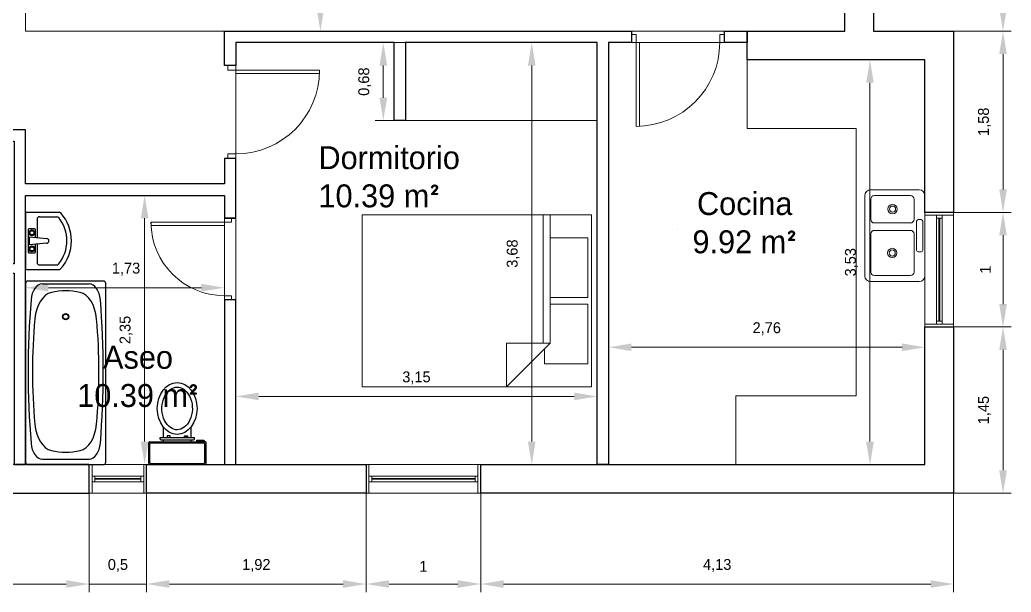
# Model space of a CAD drawing. Header units: millimetres. Extents: x 184.7 to 199.6, y 175 to 184.9.
# Drawn here: x 190.08 to 198.73, y 174.99 to 179.99 of the extents above; entities that cross this region are included whole.
import ezdxf

# ---------------------------------------------------------------- set-up
doc = ezdxf.new("R2010")
doc.units = ezdxf.units.MM
for name, color, linetype, lineweight in [('cocina', 11, 'Continuous', 20), ('cotas', 1, 'Continuous', 5), ('ladrilloVisto', 18, 'Continuous', 30), ('Muebles', 6, 'Continuous', 20), ('polilinea', 102, 'Continuous', 5), ('Puertas', 30, 'Continuous', 20), ('Ventanas', 3, 'Continuous', 5)]:
    doc.layers.add(name, color=color, linetype=linetype, lineweight=lineweight)
doc.layers.add('sanitarios', color=140, linetype='Continuous')
doc.layers.add('tabiqueInterior', color=18, linetype='Continuous')
doc.dimstyles.new('ISO-25', dxfattribs={"dimtxt": 0.095, "dimasz": 0.2, "dimexe": 0.071, "dimexo": 0, "dimgap": 0.1065, "dimtad": 1, "dimtoh": 1, "dimtxsty": 'Standard', "dimcen": 1, "dimclrd": 1, "dimclre": 1, "dimclrt": 256, "dimadec": 0, "dimazin": 0, "dimtfac": 1, "dimtmove": 0, "dimatfit": 3, "dimldrblk": 'OBLIQUE', "dimfxl": 1, "dimlwd": 5, "dimlwe": 0, "dimarcsym": 0})

# ---------------------------------------------------------------- blocks, each defined once
blk = doc.blocks.new('ventana 1.00')
for p, q in [((0, -0.075), (0, 0.175)), ((0, 0.175), (1, 0.175)), ((0.025, 0.175), (0.0251, -0.075)), ((0.9749, 0.175), (0.975, -0.075)), ((1, -0.075), (1, 0.175)), ((0.05, 0.075), (0.025, 0.075)), ((0.0251, 0.025), (0.025, 0.075)), ((0.0251, 0.025), (0.05, 0.025)), ((0.95, 0.075), (0.05, 0.075)), ((0.05, 0.025), (0.05, 0.075)), ((0.95, 0.0532), (0.05, 0.0532)), ((0.95, 0.0468), (0.05, 0.0468)), ((0.95, 0.025), (0.05, 0.025)), ((0.95, 0.075), (0.95, 0.025)), ((0.975, 0.075), (0.95, 0.075)), ((0.95, 0.025), (0.975, 0.025)), ((1, -0.075), (0, -0.075))]:
    blk.add_line(p, q)
blk = doc.blocks.new('SERVICIO1')
at = {"layer": 'sanitarios'}
for p, q in [((-0.2132, 0.2299), (-0.202, 0.23)), ((-0.213, 0.1699), (-0.2132, 0.2299)), ((-0.202, 0.23), (-0.2018, 0.1699)), ((-0.1992, -0.2406), (-0.2008, 0.2394)), ((-0.0108, 0.25), (-0.1908, 0.2494)), ((-0.1893, -0.2306), (-0.1907, 0.2294)), ((-0.0208, 0.2399), (-0.1808, 0.2394)), ((-0.0093, -0.23), (-0.0107, 0.23)), ((0.0008, -0.24), (-0.0008, 0.24)), ((-0.2372, 0.1193), (-0.328, 0.1188)), ((-0.2502, 0.0871), (-0.238, 0.0872)), ((-0.2501, 0.0627), (-0.2502, 0.0871)), ((-0.238, 0.0872), (-0.238, 0.0628)), ((-0.2229, 0.1493), (-0.2373, 0.1493)), ((-0.2363, -0.1507), (-0.2373, 0.1493)), ((-0.2129, 0.1393), (-0.2229, 0.1493)), ((-0.2018, 0.1699), (-0.213, 0.1699)), ((-0.2129, 0.1393), (-0.212, -0.1407)), ((-0.2004, 0.1194), (-0.2128, 0.1194)), ((-0.238, 0.0628), (-0.2501, 0.0627)), ((-0.2497, -0.0643), (-0.2497, -0.0887)), ((-0.2375, -0.0643), (-0.2497, -0.0643)), ((-0.2375, -0.0887), (-0.2375, -0.0643)), ((-0.2364, -0.1207), (-0.3246, -0.1212)), ((-0.2497, -0.0887), (-0.2375, -0.0887)), ((-0.222, -0.1507), (-0.2363, -0.1507)), ((-0.222, -0.1507), (-0.212, -0.1407)), ((-0.1996, -0.1206), (-0.2121, -0.1206)), ((-0.0092, -0.25), (-0.1892, -0.2506)), ((-0.0192, -0.2401), (-0.1792, -0.2406))]:
    blk.add_line(p, q, dxfattribs=at)
for centre, start, end in [((-0.1908, 0.2394), 90.18427, 180.18427), ((-0.1807, 0.2294), 90.18427, 180.18427), ((-0.0207, 0.2299), 0.18427, 90.18427), ((-0.0108, 0.24), 0.18427, 90.18427), ((-0.1892, -0.2406), 180.18427, 270.18427), ((-0.1793, -0.2306), 180.18427, 270.18427), ((-0.0193, -0.2301), 270.18427, 0.18427), ((-0.0092, -0.24), 270.18427, 0.18427)]:
    blk.add_arc(centre, 0.01, start, end, dxfattribs=at)
blk.add_ellipse((-0.4893, -0.0025), major_axis=(-0.2259, 0), ratio=0.766867, dxfattribs=at)
blk.add_open_spline([(-0.6752, -0.0025), (-0.6752, -0.0433), (-0.646, -0.0873), (-0.5382, -0.1392), (-0.463, -0.1426), (-0.347, -0.0997), (-0.3102, -0.0568), (-0.2983, 0.0247), (-0.3204, 0.069), (-0.4184, 0.1288), (-0.4924, 0.1388), (-0.6151, 0.1058), (-0.6593, 0.065), (-0.6739, 0.0155), (-0.6752, 0.0064), (-0.6752, -0.0025)], degree=3, knots=[0, 0, 0, 0, 1.010051, 1.010051, 2.020101, 2.020101, 3.030152, 3.030152, 4.040202, 4.040202, 5.050253, 5.050253, 6.060304, 6.060304, 6.283185, 6.283185, 6.283185, 6.283185], dxfattribs=at)
blk = doc.blocks.new('lavamanos')
at = {"layer": 'sanitarios'}
for p, q in [((-0.0097, 0.25), (-0.291, 0.2503)), ((-0.119, 0.2101), (-0.2726, 0.2103)), ((-0.1, 0.0284), (-0.0998, 0.1901)), ((-0.0003, -0.24), (0.0003, 0.24)), ((-0.1002, -0.1899), (-0.1, -0.028)), ((-0.0103, -0.25), (-0.2916, -0.2497)), ((-0.1202, -0.2099), (-0.2731, -0.2097))]:
    blk.add_line(p, q, dxfattribs=at)
blk.add_lwpolyline([(-0.0878, -0.0292), (-0.0878, -0.0963, 0.414214), (-0.0781, -0.106), (-0.0322, -0.106, 0.414214), (-0.0225, -0.0963), (-0.0225, 0.0963, 0.414214), (-0.0322, 0.106), (-0.0781, 0.106, 0.414214), (-0.0878, 0.0963), (-0.0878, 0.0295)], format="xyb", dxfattribs=at)
blk.add_lwpolyline([(-0.1827, 0.0207), (-0.0354, 0.0344), (-0.0354, -0.0344), (-0.1828, -0.0198)], dxfattribs=at)
for centre, radius in [((-0.0551, 0.0705), 0.0257), ((-0.0551, 0.0705), 0.0178), ((-0.0551, -0.0705), 0.0257), ((-0.0551, -0.0705), 0.0178)]:
    blk.add_circle(centre, radius, dxfattribs=at)
for centre, radius, start, end in [((-0.0375, 0), 0.3625, 137.74417, 222.11514), ((-0.0375, 0), 0.3225, 141.01963, 218.83968), ((-0.291, 0.2303), 0.02, 89.92966, 137.74417), ((-0.2727, 0.1903), 0.02, 89.92966, 141.01963), ((-0.1198, 0.1901), 0.02, 359.92966, 89.92966), ((-0.0097, 0.24), 0.01, 359.92966, 89.92966), ((-0.1828, 0.0005), 0.0203, 89.87497, 269.87497), ((-0.2916, -0.2297), 0.02, 222.11514, 269.92966), ((-0.2731, -0.1897), 0.02, 218.83968, 269.92966), ((-0.1202, -0.1899), 0.02, 269.92966, 359.92966), ((-0.0103, -0.24), 0.01, 269.92966, 359.92966)]:
    blk.add_arc(centre, radius, start, end, dxfattribs=at)
blk = doc.blocks.new('ventana 0.50')
at = {"layer": 'Ventanas', "ltscale": 0.01}
for p, q in [((0, 0.175), (0.5, 0.175)), ((0, 0.175), (0.0001, -0.075)), ((0.5001, -0.075), (0.5, 0.175)), ((0.475, 0.025), (0.45, 0.025)), ((0.0001, -0.075), (0.5001, -0.075)), ((0.5001, -0.075), (0.4751, -0.075))]:
    blk.add_line(p, q, dxfattribs=at)
at = {"layer": 'Ventanas'}
for p, q in [((0.025, 0.175), (0.0251, -0.075)), ((0.475, 0.1745), (0.4751, -0.075)), ((0.05, 0.075), (0.025, 0.075)), ((0.025, 0.025), (0.05, 0.025)), ((0.45, 0.075), (0.05, 0.075)), ((0.05, 0.025), (0.05, 0.075)), ((0.45, 0.0532), (0.05, 0.0532)), ((0.45, 0.0468), (0.05, 0.0468)), ((0.45, 0.025), (0.05, 0.025)), ((0.45, 0.075), (0.45, 0.025)), ((0.475, 0.075), (0.45, 0.075)), ((0.45, 0.025), (0.475, 0.025))]:
    blk.add_line(p, q, dxfattribs=at)
blk = doc.blocks.new('Bed - Queen')
at = {"linetype": 'Continuous'}
for p, q in [((0, -80.00003), (0, 0)), ((0, 0), (59.99999, 0)), ((59.99999, 0), (59.99999, -80.00003)), ((7.99999, -1.2), (28.79998, -1.2)), ((7.99999, -14.4), (7.99999, -1.2)), ((28.79998, -1.2), (28.79998, -14.4)), ((31.19999, -1.2), (51.99999, -1.2)), ((31.19999, -14.4), (31.19999, -1.2)), ((51.99999, -1.2), (51.99999, -16.4)), ((0, -14.4), (44.8, -14.4)), ((44.8, -16.8), (0, -16.8)), ((59.99999, -29.6), (44.8, -14.4)), ((44.8, -14.4), (44.8, -29.6)), ((51.99999, -16.4), (46.79936, -16.4)), ((44.8, -29.6), (59.99999, -29.6)), ((59.99999, -80.00003), (0, -80.00003))]:
    blk.add_line(p, q, dxfattribs=at)
blk = doc.blocks.new('Lavaplatos 01')
at = {"layer": 'cocina'}
for p, q in [((0.3499, 0.5245), (-0.3499, 0.5245)), ((-0.4001, 0.4743), (-0.4001, 0.0502)), ((0.4001, 0.0502), (0.4001, 0.4743)), ((-0.3499, 0), (0.3499, 0))]:
    blk.add_line(p, q, dxfattribs=at)
at = {"layer": 'cocina', "lineweight": 9}
for p, q in [((-0.3473, 0.4417), (-0.3473, 0.1265)), ((0.0156, 0.4725), (-0.3165, 0.4725)), ((0.0469, 0.1269), (0.0469, 0.4412)), ((0.1111, 0.4417), (0.1111, 0.1265)), ((0.3193, 0.4725), (0.1419, 0.4725)), ((0.3502, 0.1265), (0.3502, 0.4417)), ((-0.3165, 0.0956), (0.0156, 0.0956)), ((0.1419, 0.0956), (0.3193, 0.0956)), ((-0.1406, 0.0582), (-0.1406, 0.0346)), ((0.1257, 0.0731), (-0.1257, 0.0731)), ((-0.1257, 0.0197), (0.1257, 0.0197)), ((0.1406, 0.0346), (0.1406, 0.0582))]:
    blk.add_line(p, q, dxfattribs=at)
at = {"layer": 'cocina'}
for centre, major_axis, start_param, end_param in [((-0.3499, 0.4743), (0.0355, 0.0355), 0.785398, 2.356194), ((0.3499, 0.4743), (-0.0355, 0.0355), 3.926991, 5.497787), ((-0.3499, 0.0502), (-0.0355, 0.0355), 0.785398, 2.356194), ((0.3499, 0.0502), (0.0355, 0.0355), 3.926991, 5.497787)]:
    blk.add_ellipse(centre, major_axis=major_axis, ratio=1, start_param=start_param, end_param=end_param, dxfattribs=at)
at = {"layer": 'cocina', "lineweight": 9}
for centre, major_axis, start_param, end_param in [((-0.3165, 0.4417), (0.0218, 0.0218), 0.785398, 2.356194), ((0.0156, 0.4412), (-0.0221, 0.0221), 3.926991, 5.497787), ((0.1419, 0.4417), (0.0218, 0.0218), 0.785398, 2.356194), ((0.3193, 0.4417), (-0.0218, 0.0218), 3.926991, 5.497787), ((-0.3165, 0.1265), (-0.0218, 0.0218), 0.785398, 2.356194), ((0.0156, 0.1269), (0.0221, 0.0221), 3.926991, 5.497787), ((0.1419, 0.1265), (-0.0218, 0.0218), 0.785398, 2.356194), ((0.3193, 0.1265), (0.0218, 0.0218), 3.926991, 5.497787), ((-0.1257, 0.0582), (0.0105, 0.0105), 0.785398, 2.356194), ((-0.1257, 0.0346), (-0.0105, 0.0105), 0.785398, 2.356194), ((0.1257, 0.0582), (-0.0105, 0.0105), 3.926991, 5.497787), ((0.1257, 0.0346), (0.0105, 0.0105), 3.926991, 5.497787)]:
    blk.add_ellipse(centre, major_axis=major_axis, ratio=1, start_param=start_param, end_param=end_param, dxfattribs=at)
at = {"layer": 'cocina', "lineweight": 0}
for centre, major_axis, start_param, end_param in [((-0.1505, 0.2855), (0.0288, 0.0288), 5.497787, 11.780972), ((-0.1505, 0.2855), (-0.0189, 0.0189), 3.926991, 10.210176), ((0.232, 0.2827), (-0.0288, 0.0288), 3.926991, 10.210176), ((0.232, 0.2827), (0.0189, 0.0189), 5.497787, 11.780972)]:
    blk.add_ellipse(centre, major_axis=major_axis, ratio=1, start_param=start_param, end_param=end_param, dxfattribs=at)
blk = doc.blocks.new('B33')
for centre, radius, start, end in [((0.2172, -0.249), 0.17, 98.2558, 171.8188), ((0.48, -2.06), 2, 81.7442, 98.2558), ((0.7428, -0.249), 0.17, 8.1812, 81.7442), ((0.92, -0.35), 0.88, 171.8188, 188.1812), ((0.04, -0.35), 0.88, 351.8188, 8.1812), ((0.2172, -0.451), 0.17, 188.1812, 261.7442), ((0.7428, -0.451), 0.17, 278.2558, 351.8188), ((0.48, 1.36), 2, 261.7442, 278.2558)]:
    blk.add_arc(centre, radius, start, end)
blk = doc.blocks.new('B11')
for p, q in [((0.002, -0.5533), (0.002, -0.1467)), ((0.958, -0.5533), (0.958, -0.1467))]:
    blk.add_line(p, q)
for centre, radius, start, end in [((0.102, -0.1467), 0.1, 97.4895, 180), ((0.48, -3.022), 3, 82.5105, 97.4895), ((0.858, -0.1467), 0.1, 0, 82.5105), ((0.102, -0.5533), 0.1, 180, 262.5105), ((0.858, -0.5533), 0.1, 277.4895, 0), ((0.48, 2.322), 3, 262.5105, 277.4895)]:
    blk.add_arc(centre, radius, start, end)
blk = doc.blocks.new('BANO160')
blk.add_lwpolyline([(0.03, 0.35, 0.414214), (0.01, 0.33), (0.01, -0.33, 0.414214), (0.03, -0.35), (1.59, -0.35, 0.414214), (1.61, -0.33), (1.61, 0.33, 0.414214), (1.59, 0.35)], format="xyb", close=True)
for radius in [0.0275, 0.0225]:
    blk.add_circle((0.32, 0), radius)
at = {"xscale": 1.6, "zscale": 1.6}
for name in ['B11', 'B33']:
    blk.add_blockref(name, (0.03, 0.35), dxfattribs=at)
blk = doc.blocks.new('banera_01')
blk.add_blockref('BANO160', (-1.2998, 0.6909))
blk = doc.blocks.new('*D42')
at = {"layer": 'cotas', "color": 1, "lineweight": 0, "ltscale": 0.01}
for p, q in [((197.5265, 181.3363), (198.7283, 181.3363)), ((198.2264, 179.8863), (198.7283, 179.8863))]:
    blk.add_line(p, q, dxfattribs=at)
at = {"layer": 'cotas', "color": 1, "lineweight": 5, "ltscale": 0.01}
blk.add_line((198.6573, 181.1363), (198.6573, 180.0863), dxfattribs=at)
at = {"layer": 'cotas', "color": 1, "ltscale": 0.01}
for points in [[(198.624, 181.1363), (198.6906, 181.1363), (198.6573, 181.3363)], [(198.624, 180.0863), (198.6906, 180.0863), (198.6573, 179.8863)]]:
    blk.add_solid(points, dxfattribs=at)
at = {"layer": 'Defpoints', "color": 0, "ltscale": 0.01}
for p in [(197.5265, 181.3363), (198.2264, 179.8863), (198.6573, 179.8863)]:
    blk.add_point(p, dxfattribs=at)
at = {"layer": 'cotas', "ltscale": 0.01, "insert": (198.4954, 180.6113), "char_height": 0.095, "attachment_point": 5, "rotation": 90}
blk.add_mtext('1,45', dxfattribs=at)
blk = doc.blocks.new('_Oblique')
at = {"layer": 'ladrilloVisto', "color": 0, "lineweight": -2}
blk.add_line((-0.5, -0.5), (0.5, 0.5), dxfattribs=at)
blk = doc.blocks.new('*D43')
at = {"layer": 'cotas', "color": 1, "lineweight": 0, "ltscale": 0.01}
for p, q in [((198.2264, 179.8863), (198.7283, 179.8863)), ((198.2264, 178.3063), (198.7283, 178.3063))]:
    blk.add_line(p, q, dxfattribs=at)
at = {"layer": 'cotas', "color": 1, "lineweight": 5, "ltscale": 0.01}
blk.add_line((198.6573, 179.6863), (198.6573, 178.5063), dxfattribs=at)
at = {"layer": 'cotas', "color": 1, "ltscale": 0.01}
for points in [[(198.624, 179.6863), (198.6906, 179.6863), (198.6573, 179.8863)], [(198.624, 178.5063), (198.6906, 178.5063), (198.6573, 178.3063)]]:
    blk.add_solid(points, dxfattribs=at)
at = {"layer": 'Defpoints', "color": 0, "ltscale": 0.01}
for p in [(198.2264, 179.8863), (198.2264, 178.3063), (198.6573, 178.3063)]:
    blk.add_point(p, dxfattribs=at)
at = {"layer": 'cotas', "ltscale": 0.01, "insert": (198.4954, 179.0963), "char_height": 0.095, "attachment_point": 5, "rotation": 90}
blk.add_mtext('1,58', dxfattribs=at)
blk = doc.blocks.new('*D44')
at = {"layer": 'cotas', "color": 1, "lineweight": 0, "ltscale": 0.01}
for p, q in [((198.2264, 178.3063), (198.7283, 178.3063)), ((198.2264, 177.3063), (198.7283, 177.3063))]:
    blk.add_line(p, q, dxfattribs=at)
at = {"layer": 'cotas', "color": 1, "lineweight": 5, "ltscale": 0.01}
blk.add_line((198.6573, 178.1063), (198.6573, 177.5063), dxfattribs=at)
at = {"layer": 'cotas', "color": 1, "ltscale": 0.01}
for points in [[(198.624, 178.1063), (198.6906, 178.1063), (198.6573, 178.3063)], [(198.624, 177.5063), (198.6906, 177.5063), (198.6573, 177.3063)]]:
    blk.add_solid(points, dxfattribs=at)
at = {"layer": 'Defpoints', "color": 0, "ltscale": 0.01}
for p in [(198.2264, 178.3063), (198.2264, 177.3063), (198.6573, 177.3063)]:
    blk.add_point(p, dxfattribs=at)
at = {"layer": 'cotas', "ltscale": 0.01, "insert": (198.5033, 177.8063), "char_height": 0.095, "attachment_point": 5, "rotation": 90}
blk.add_mtext('1', dxfattribs=at)
blk = doc.blocks.new('*D45')
at = {"layer": 'cotas', "color": 1, "lineweight": 0, "ltscale": 0.01}
for p, q in [((198.2264, 177.3063), (198.7283, 177.3063)), ((198.2264, 175.8563), (198.7283, 175.8563))]:
    blk.add_line(p, q, dxfattribs=at)
at = {"layer": 'cotas', "color": 1, "lineweight": 5, "ltscale": 0.01}
blk.add_line((198.6573, 177.1063), (198.6573, 176.0563), dxfattribs=at)
at = {"layer": 'cotas', "color": 1, "ltscale": 0.01}
for points in [[(198.624, 177.1063), (198.6906, 177.1063), (198.6573, 177.3063)], [(198.624, 176.0563), (198.6906, 176.0563), (198.6573, 175.8563)]]:
    blk.add_solid(points, dxfattribs=at)
at = {"layer": 'Defpoints', "color": 0, "ltscale": 0.01}
for p in [(198.2264, 177.3063), (198.2264, 175.8563), (198.6573, 175.8563)]:
    blk.add_point(p, dxfattribs=at)
at = {"layer": 'cotas', "ltscale": 0.01, "insert": (198.4954, 176.5813), "char_height": 0.095, "attachment_point": 5, "rotation": 90}
blk.add_mtext('1,45', dxfattribs=at)
blk = doc.blocks.new('*D46')
at = {"layer": 'cotas', "color": 1, "lineweight": 0, "ltscale": 0.01}
for p, q in [((194.1014, 175.8563), (194.1014, 174.9933)), ((198.2264, 175.8563), (198.2264, 174.9933))]:
    blk.add_line(p, q, dxfattribs=at)
at = {"layer": 'cotas', "color": 1, "lineweight": 5, "ltscale": 0.01}
blk.add_line((198.0264, 175.0643), (194.3014, 175.0643), dxfattribs=at)
at = {"layer": 'cotas', "color": 1, "ltscale": 0.01}
for points in [[(194.3014, 175.0977), (194.3014, 175.031), (194.1014, 175.0643)], [(198.0264, 175.0977), (198.0264, 175.031), (198.2264, 175.0643)]]:
    blk.add_solid(points, dxfattribs=at)
at = {"layer": 'Defpoints', "color": 0, "ltscale": 0.01}
for p in [(194.1014, 175.8563), (198.2264, 175.8563), (194.1014, 175.0643)]:
    blk.add_point(p, dxfattribs=at)
at = {"layer": 'cotas', "ltscale": 0.01, "insert": (196.1639, 175.2263), "char_height": 0.095, "attachment_point": 5}
blk.add_mtext('4,13', dxfattribs=at)
blk = doc.blocks.new('*D47')
at = {"layer": 'cotas', "color": 1, "lineweight": 0, "ltscale": 0.01}
for p, q in [((193.1014, 175.8563), (193.1014, 174.9933)), ((194.1014, 175.8563), (194.1014, 174.9933))]:
    blk.add_line(p, q, dxfattribs=at)
at = {"layer": 'cotas', "color": 1, "lineweight": 5, "ltscale": 0.01}
blk.add_line((193.9014, 175.0643), (193.3014, 175.0643), dxfattribs=at)
at = {"layer": 'cotas', "color": 1, "ltscale": 0.01}
for points in [[(193.3014, 175.0977), (193.3014, 175.031), (193.1014, 175.0643)], [(193.9014, 175.0977), (193.9014, 175.031), (194.1014, 175.0643)]]:
    blk.add_solid(points, dxfattribs=at)
at = {"layer": 'Defpoints', "color": 0, "ltscale": 0.01}
for p in [(193.1014, 175.8563), (194.1014, 175.8563), (193.1014, 175.0643)]:
    blk.add_point(p, dxfattribs=at)
at = {"layer": 'cotas', "ltscale": 0.01, "insert": (193.6014, 175.2183), "char_height": 0.095, "attachment_point": 5}
blk.add_mtext('1', dxfattribs=at)
blk = doc.blocks.new('*D48')
at = {"layer": 'cotas', "color": 1, "lineweight": 0, "ltscale": 0.01}
for p, q in [((191.1864, 175.8563), (191.1864, 174.9933)), ((193.1014, 175.8563), (193.1014, 174.9933))]:
    blk.add_line(p, q, dxfattribs=at)
at = {"layer": 'cotas', "color": 1, "lineweight": 5, "ltscale": 0.01}
blk.add_line((192.9014, 175.0643), (191.3864, 175.0643), dxfattribs=at)
at = {"layer": 'cotas', "color": 1, "ltscale": 0.01}
for points in [[(191.3864, 175.0977), (191.3864, 175.031), (191.1864, 175.0643)], [(192.9014, 175.0977), (192.9014, 175.031), (193.1014, 175.0643)]]:
    blk.add_solid(points, dxfattribs=at)
at = {"layer": 'Defpoints', "color": 0, "ltscale": 0.01}
for p in [(191.1864, 175.8563), (193.1014, 175.8563), (191.1864, 175.0643)]:
    blk.add_point(p, dxfattribs=at)
at = {"layer": 'cotas', "ltscale": 0.01, "insert": (192.1439, 175.2263), "char_height": 0.095, "attachment_point": 5}
blk.add_mtext('1,92', dxfattribs=at)
blk = doc.blocks.new('*D49')
at = {"layer": 'cotas', "color": 1, "lineweight": 0, "ltscale": 0.01}
for p, q in [((190.6865, 175.8563), (190.6865, 174.9933)), ((191.1864, 175.8563), (191.1864, 174.9933))]:
    blk.add_line(p, q, dxfattribs=at)
at = {"layer": 'cotas', "color": 1, "lineweight": 5, "ltscale": 0.01}
for p, q in [((190.4865, 175.0643), (190.2865, 175.0643)), ((191.1864, 175.0643), (190.6865, 175.0643)), ((191.3864, 175.0643), (191.5864, 175.0643))]:
    blk.add_line(p, q, dxfattribs=at)
at = {"layer": 'cotas', "color": 1, "ltscale": 0.01}
for points in [[(190.4865, 175.0977), (190.4865, 175.031), (190.6865, 175.0643)], [(191.3864, 175.0977), (191.3864, 175.031), (191.1864, 175.0643)]]:
    blk.add_solid(points, dxfattribs=at)
at = {"layer": 'Defpoints', "color": 0, "ltscale": 0.01}
for p in [(190.6865, 175.8563), (191.1864, 175.8563), (190.6865, 175.0643)]:
    blk.add_point(p, dxfattribs=at)
at = {"layer": 'cotas', "ltscale": 0.01, "insert": (190.9365, 175.2263), "char_height": 0.095, "attachment_point": 5}
blk.add_mtext('0,5', dxfattribs=at)
blk = doc.blocks.new('*D50')
at = {"layer": 'cotas', "color": 1, "lineweight": 0, "ltscale": 0.01}
for p, q in [((186.2011, 175.8563), (186.2011, 174.9933)), ((190.6865, 175.8563), (190.6865, 174.9933))]:
    blk.add_line(p, q, dxfattribs=at)
at = {"layer": 'cotas', "color": 1, "lineweight": 5, "ltscale": 0.01}
blk.add_line((190.4865, 175.0643), (186.4011, 175.0643), dxfattribs=at)
at = {"layer": 'cotas', "color": 1, "ltscale": 0.01}
for points in [[(186.4011, 175.0977), (186.4011, 175.031), (186.2011, 175.0643)], [(190.4865, 175.0977), (190.4865, 175.031), (190.6865, 175.0643)]]:
    blk.add_solid(points, dxfattribs=at)
at = {"layer": 'Defpoints', "color": 0, "ltscale": 0.01}
for p in [(186.2011, 175.8563), (190.6865, 175.8563), (186.2011, 175.0643)]:
    blk.add_point(p, dxfattribs=at)
at = {"layer": 'cotas', "ltscale": 0.01, "insert": (188.4438, 175.2263), "char_height": 0.095, "attachment_point": 5}
blk.add_mtext('4,49', dxfattribs=at)
blk = doc.blocks.new('P. habit')
for p, q in [((-0.07, -0.07), (-0.07, 0)), ((0, 0), (-0.07, 0)), ((0, -0.04), (0, 0)), ((-0.07, -0.04), (-0.8, -0.04)), ((-0.8, -0.04), (-0.7988, -0.07)), ((-0.7988, -0.07), (-0.07, -0.07)), ((-0.07, -0.04), (0, -0.04)), ((0, -0.77), (-0.07, -0.77)), ((-0.07, -0.81), (-0.07, -0.77)), ((0, -0.81), (0, -0.77)), ((-0.07, -0.81), (0, -0.81))]:
    blk.add_line(p, q)
blk.add_arc((-0.07, -0.04), 0.73, 180, 270)
blk = doc.blocks.new('P. baño')
for p, q in [((-0.0614, -0.0613), (-0.0614, 0)), ((0, 0), (-0.0614, 0)), ((0, -0.0351), (0, 0)), ((-0.0614, -0.0351), (-0.7012, -0.0351)), ((-0.7012, -0.0351), (-0.7002, -0.0613)), ((-0.7002, -0.0613), (-0.0614, -0.0613)), ((-0.0614, -0.0351), (0, -0.0351)), ((0, -0.6749), (-0.0614, -0.6749)), ((-0.0614, -0.71), (-0.0614, -0.6749)), ((0, -0.71), (0, -0.6749)), ((-0.0614, -0.71), (0, -0.71))]:
    blk.add_line(p, q)
blk.add_arc((-0.0614, -0.0351), 0.6399, 180, 270)
blk = doc.blocks.new('armarioEmpotrado')
at = {"layer": 'Muebles'}
blk.add_line((188.8983, 176.5586), (188.8983, 178.2286), dxfattribs=at)
at = {"layer": 'Muebles', "ltscale": 0.01}
for p, q in [((188.8983, 178.2286), (189.5783, 178.2286)), ((189.5783, 178.2286), (189.5783, 176.5586)), ((189.5783, 176.5586), (188.8983, 176.5586))]:
    blk.add_line(p, q, dxfattribs=at)
blk = doc.blocks.new('*D65')
at = {"layer": 'cotas', "color": 1, "lineweight": 0, "ltscale": 0.01}
for p, q in [((190.1311, 176.9752), (190.1311, 177.7201)), ((191.8651, 176.9752), (191.8651, 177.7201))]:
    blk.add_line(p, q, dxfattribs=at)
at = {"layer": 'cotas', "color": 1, "lineweight": 5, "ltscale": 0.01}
blk.add_line((190.3311, 177.6491), (191.6651, 177.6491), dxfattribs=at)
at = {"layer": 'cotas', "color": 1, "ltscale": 0.01}
for points in [[(190.3311, 177.6825), (190.3311, 177.6158), (190.1311, 177.6491)], [(191.6651, 177.6825), (191.6651, 177.6158), (191.8651, 177.6491)]]:
    blk.add_solid(points, dxfattribs=at)
at = {"layer": 'Defpoints', "color": 0, "ltscale": 0.01}
for p in [(191.8651, 177.6491), (190.1311, 176.9752), (191.8651, 176.9752)]:
    blk.add_point(p, dxfattribs=at)
at = {"layer": 'cotas', "ltscale": 0.01, "insert": (191.0076, 177.811), "char_height": 0.095, "attachment_point": 5}
blk.add_mtext('1,73', dxfattribs=at)
blk = doc.blocks.new('*D66')
at = {"layer": 'cotas', "color": 1, "lineweight": 0, "ltscale": 0.01}
for p, q in [((191.1988, 178.4543), (191.0986, 178.4543)), ((191.1993, 176.1063), (191.0986, 176.1063))]:
    blk.add_line(p, q, dxfattribs=at)
at = {"layer": 'cotas', "color": 1, "lineweight": 5, "ltscale": 0.01}
blk.add_line((191.1696, 178.2543), (191.1696, 176.3063), dxfattribs=at)
at = {"layer": 'cotas', "color": 1, "ltscale": 0.01}
for points in [[(191.1362, 178.2543), (191.2029, 178.2543), (191.1696, 178.4543)], [(191.1362, 176.3063), (191.2029, 176.3063), (191.1696, 176.1063)]]:
    blk.add_solid(points, dxfattribs=at)
at = {"layer": 'Defpoints', "color": 0, "ltscale": 0.01}
for p in [(191.1988, 178.4543), (191.1696, 176.1063), (191.1993, 176.1063)]:
    blk.add_point(p, dxfattribs=at)
at = {"layer": 'cotas', "ltscale": 0.01, "insert": (191.0076, 177.2803), "char_height": 0.095, "attachment_point": 5, "rotation": 90}
blk.add_mtext('2,35', dxfattribs=at)
blk = doc.blocks.new('*D67')
at = {"layer": 'cotas', "color": 1, "lineweight": 0, "ltscale": 0.01}
for p, q in [((191.9651, 176.7006), (191.9651, 176.7716)), ((195.1164, 176.7006), (195.1164, 176.7716))]:
    blk.add_line(p, q, dxfattribs=at)
at = {"layer": 'cotas', "color": 1, "lineweight": 5, "ltscale": 0.01}
blk.add_line((192.1651, 176.7006), (194.9164, 176.7006), dxfattribs=at)
at = {"layer": 'cotas', "color": 1, "ltscale": 0.01}
for points in [[(192.1651, 176.734), (192.1651, 176.6673), (191.9651, 176.7006)], [(194.9164, 176.734), (194.9164, 176.6673), (195.1164, 176.7006)]]:
    blk.add_solid(points, dxfattribs=at)
at = {"layer": 'Defpoints', "color": 0, "ltscale": 0.01}
for p in [(191.9651, 176.7006), (195.1164, 176.7006), (195.1164, 176.7006)]:
    blk.add_point(p, dxfattribs=at)
at = {"layer": 'cotas', "ltscale": 0.01, "insert": (193.5407, 176.8625), "char_height": 0.095, "attachment_point": 5}
blk.add_mtext('3,15', dxfattribs=at)
blk = doc.blocks.new('*D68')
at = {"layer": 'Defpoints', "color": 0, "ltscale": 0.01}
for p in [(194.5463, 179.7863), (194.5463, 179.7863), (194.5463, 176.1063)]:
    blk.add_point(p, dxfattribs=at)
at = {"layer": 'polilinea', "color": 1, "lineweight": 0, "ltscale": 0.01}
for p, q in [((194.5463, 179.7863), (194.4753, 179.7863)), ((194.5463, 176.1063), (194.4753, 176.1063))]:
    blk.add_line(p, q, dxfattribs=at)
at = {"layer": 'polilinea', "color": 1, "lineweight": 5, "ltscale": 0.01}
blk.add_line((194.5463, 176.3063), (194.5463, 179.5863), dxfattribs=at)
at = {"layer": 'polilinea', "color": 1, "ltscale": 0.01}
for points in [[(194.513, 179.5863), (194.5796, 179.5863), (194.5463, 179.7863)], [(194.513, 176.3063), (194.5796, 176.3063), (194.5463, 176.1063)]]:
    blk.add_solid(points, dxfattribs=at)
at = {"layer": 'polilinea', "ltscale": 0.01, "insert": (194.3844, 177.9463), "char_height": 0.095, "attachment_point": 5, "rotation": 90}
blk.add_mtext('3,68', dxfattribs=at)
blk = doc.blocks.new('*D69')
at = {"layer": 'cotas', "color": 1, "lineweight": 0, "ltscale": 0.01}
for p, q in [((193.4464, 179.7863), (193.1806, 179.7863)), ((193.4464, 179.1063), (193.1806, 179.1063))]:
    blk.add_line(p, q, dxfattribs=at)
at = {"layer": 'cotas', "color": 1, "lineweight": 5, "ltscale": 0.01}
blk.add_line((193.2516, 179.5863), (193.2516, 179.3063), dxfattribs=at)
at = {"layer": 'cotas', "color": 1, "ltscale": 0.01}
for points in [[(193.2183, 179.5863), (193.2849, 179.5863), (193.2516, 179.7863)], [(193.2183, 179.3063), (193.2849, 179.3063), (193.2516, 179.1063)]]:
    blk.add_solid(points, dxfattribs=at)
at = {"layer": 'Defpoints', "color": 0, "ltscale": 0.01}
for p in [(193.4464, 179.7863), (193.2516, 179.1063), (193.4464, 179.1063)]:
    blk.add_point(p, dxfattribs=at)
at = {"layer": 'cotas', "ltscale": 0.01, "insert": (193.0897, 179.4463), "char_height": 0.095, "attachment_point": 5, "rotation": 90}
blk.add_mtext('0,68', dxfattribs=at)
blk = doc.blocks.new('*D70')
at = {"layer": 'cotas', "color": 1, "lineweight": 0, "ltscale": 0.01}
for p, q in [((195.2164, 177.1294), (195.2164, 177.2004)), ((197.9764, 177.1294), (197.9764, 177.0584))]:
    blk.add_line(p, q, dxfattribs=at)
at = {"layer": 'cotas', "color": 1, "lineweight": 5, "ltscale": 0.01}
blk.add_line((197.7764, 177.1294), (195.4164, 177.1294), dxfattribs=at)
at = {"layer": 'cotas', "color": 1, "ltscale": 0.01}
for points in [[(195.4164, 177.1627), (195.4164, 177.096), (195.2164, 177.1294)], [(197.7764, 177.1627), (197.7764, 177.096), (197.9764, 177.1294)]]:
    blk.add_solid(points, dxfattribs=at)
at = {"layer": 'Defpoints', "color": 0, "ltscale": 0.01}
for p in [(195.2164, 177.1294), (195.2164, 177.1294), (197.9764, 177.1294)]:
    blk.add_point(p, dxfattribs=at)
at = {"layer": 'cotas', "ltscale": 0.01, "insert": (196.5964, 177.2913), "char_height": 0.095, "attachment_point": 5}
blk.add_mtext('2,76', dxfattribs=at)
blk = doc.blocks.new('*D71')
at = {"layer": 'cotas', "color": 1, "lineweight": 0, "ltscale": 0.01}
for p, q in [((197.4968, 179.6362), (197.5678, 179.6362)), ((197.4968, 176.1063), (197.5678, 176.1063))]:
    blk.add_line(p, q, dxfattribs=at)
at = {"layer": 'cotas', "color": 1, "lineweight": 5, "ltscale": 0.01}
blk.add_line((197.4968, 179.4362), (197.4968, 176.3063), dxfattribs=at)
at = {"layer": 'cotas', "color": 1, "ltscale": 0.01}
for points in [[(197.4635, 179.4362), (197.5301, 179.4362), (197.4968, 179.6362)], [(197.4635, 176.3063), (197.5301, 176.3063), (197.4968, 176.1063)]]:
    blk.add_solid(points, dxfattribs=at)
at = {"layer": 'Defpoints', "color": 0, "ltscale": 0.01}
for p in [(197.4968, 179.6362), (197.4968, 176.1063), (197.4968, 176.1063)]:
    blk.add_point(p, dxfattribs=at)
at = {"layer": 'cotas', "ltscale": 0.01, "insert": (197.3349, 177.8712), "char_height": 0.095, "attachment_point": 5, "rotation": 90}
blk.add_mtext('3,53', dxfattribs=at)
blk = doc.blocks.new('*D73')
at = {"layer": 'cotas', "color": 1, "lineweight": 0, "ltscale": 0.01}
for p, q in [((192.7406, 183.2313), (192.6316, 183.2313)), ((192.7406, 179.8863), (192.6316, 179.8863))]:
    blk.add_line(p, q, dxfattribs=at)
at = {"layer": 'cotas', "color": 1, "lineweight": 5, "ltscale": 0.01}
blk.add_line((192.7026, 183.0313), (192.7026, 180.0863), dxfattribs=at)
at = {"layer": 'cotas', "color": 1, "ltscale": 0.01}
for points in [[(192.6692, 183.0313), (192.7359, 183.0313), (192.7026, 183.2313)], [(192.6692, 180.0863), (192.7359, 180.0863), (192.7026, 179.8863)]]:
    blk.add_solid(points, dxfattribs=at)
at = {"layer": 'Defpoints', "color": 0, "ltscale": 0.01}
for p in [(192.7406, 183.2313), (192.7026, 179.8863), (192.7406, 179.8863)]:
    blk.add_point(p, dxfattribs=at)
at = {"layer": 'cotas', "ltscale": 0.01, "insert": (192.5406, 181.5588), "char_height": 0.095, "attachment_point": 5, "rotation": 90}
blk.add_mtext('3,34', dxfattribs=at)
blk = doc.blocks.new('muebleCocina')
at = {"layer": 'cocina'}
for p, q in [((196.4263, 179.0363), (196.4264, 179.6363)), ((196.4264, 179.6363), (197.9764, 179.6361)), ((197.9764, 179.6361), (197.9764, 176.1064)), ((197.3764, 179.0362), (196.4263, 179.0363)), ((197.3764, 176.7064), (197.3764, 179.0362)), ((196.3264, 176.1064), (196.3264, 176.7064)), ((196.3264, 176.7064), (197.3764, 176.7064)), ((197.9764, 176.1064), (196.3264, 176.1064))]:
    blk.add_line(p, q, dxfattribs=at)

msp = doc.modelspace()

# ---------------------------------------------------------------- linework, layer by layer
at = {"layer": 'ladrilloVisto', "ltscale": 0.01}
msp.add_lwpolyline([(197.5265, 179.8863), (198.2264, 179.8863), (198.2264, 178.3063), (197.9764, 178.3063), (197.9764, 179.6363), (196.4264, 179.6363), (196.4264, 179.8863), (197.2765, 179.8863), (197.2765, 180.1363), (197.5265, 180.1363)], close=True, dxfattribs=at)
at = {"layer": 'ladrilloVisto'}
for points in [[(198.2264, 175.8563), (194.1014, 175.8563), (194.1014, 176.1063), (197.9764, 176.1063), (197.9764, 177.3063), (198.2264, 177.3063), (198.2264, 175.8563)], [(191.1864, 176.1063), (193.1014, 176.1063), (193.1014, 175.8563), (191.1864, 175.8563), (191.1864, 176.1063)]]:
    msp.add_lwpolyline(points, dxfattribs=at)
msp.add_lwpolyline([(186.4511, 177.0313), (186.2011, 177.0313), (186.2011, 175.8563), (190.6864, 175.8563), (190.6864, 176.1063), (186.4511, 176.1063)], close=True, dxfattribs=at)
at = {"layer": 'Muebles'}
msp.add_line((195.8145, 178.156), (195.8139, 178.1554), dxfattribs=at)
at = {"layer": 'polilinea'}
for points in [[(190.1311, 183.2313), (197.2765, 183.2313), (197.2765, 179.8863), (196.4264, 179.8893), (196.2264, 179.8863), (190.1311, 179.8863), (190.1311, 183.2313)], [(191.9651, 179.7863), (193.3464, 179.7863), (193.3464, 179.1063), (195.1164, 179.1063), (195.1164, 176.1063), (191.9651, 176.1063), (191.9651, 179.7863)], [(191.8651, 178.4543), (190.1311, 178.4543), (190.1311, 176.1063), (191.8651, 176.1063), (191.8651, 178.4543)]]:
    msp.add_lwpolyline(points, dxfattribs=at)
at = {"layer": 'polilinea', "ltscale": 0.01}
msp.add_lwpolyline([(196.4264, 179.7863), (195.2164, 179.7863), (195.2164, 176.1063), (197.9764, 176.1064), (197.9764, 179.6363), (196.4264, 179.6363), (196.4264, 179.7863)], dxfattribs=at)
at = {"layer": 'tabiqueInterior'}
for p, q in [((191.9651, 177.5443), (191.8651, 177.5443)), ((191.8651, 177.5443), (191.8651, 176.1063)), ((191.9651, 176.1063), (191.9651, 177.5443)), ((191.8651, 176.1063), (191.9651, 176.1063))]:
    msp.add_line(p, q, dxfattribs=at)
at = {"layer": 'tabiqueInterior', "ltscale": 0.01}
msp.add_lwpolyline([(193.4464, 179.1063), (193.3464, 179.1063), (193.3464, 179.7863), (191.9651, 179.7863), (191.9651, 179.5863), (191.8651, 179.5863), (191.8651, 179.8863), (191.9651, 179.8863), (195.4164, 179.8863), (195.4164, 179.7863), (195.2164, 179.7863), (195.2164, 176.1063), (195.1164, 176.1063), (195.1164, 179.7863), (193.4464, 179.7863), (193.4464, 179.1063)], dxfattribs=at)
msp.add_lwpolyline([(196.4264, 179.7863), (196.2264, 179.7863), (196.2264, 179.8863), (196.4264, 179.8863)], close=True, dxfattribs=at)
at = {"layer": 'tabiqueInterior'}
msp.add_lwpolyline([(191.9651, 178.2543), (191.9651, 178.7763), (191.8651, 178.7763), (191.8651, 178.5543), (190.1311, 178.5543), (190.1311, 179.0272), (189.9711, 179.0272), (189.9711, 178.9272), (190.0311, 178.9272), (190.0311, 177.8563), (189.3511, 177.8563), (189.3511, 177.7763), (190.0311, 177.7763), (190.0311, 176.1063), (190.1311, 176.1063), (190.1311, 178.4543), (191.8651, 178.4543), (191.8651, 178.2543), (191.9651, 178.2543), (191.8737, 178.2543)], dxfattribs=at)

# ---------------------------------------------------------------- block references
at = {"layer": 'ladrilloVisto'}
msp.add_blockref('muebleCocina', (0, 0), dxfattribs=at)
at = {"layer": 'Muebles'}
for name, p, rotation in [('armarioEmpotrado', (16.8878, 368.6846), 270.0000000000011), ('Lavaplatos 01', (197.9764, 178.1024), 90)]:
    msp.add_blockref(name, p, dxfattribs=dict(at, rotation=rotation))
at = {"layer": 'Muebles', "xscale": 0.02500000416666736, "yscale": 0.02500000416666736, "zscale": 0.02500000416666736, "rotation": 270}
msp.add_blockref('Bed - Queen', (195.0664, 178.2843), dxfattribs=at)
at = {"layer": 'Puertas'}
for name, p, rotation in [('P. habit', (195.4164, 179.8563), 90.00000000000001), ('ventana 0.50', (191.1864, 176.0313), 180)]:
    msp.add_blockref(name, p, dxfattribs=dict(at, rotation=rotation))
at = {"layer": 'Puertas', "xscale": -1}
msp.add_blockref('P. habit', (191.8951, 179.5863), dxfattribs=at)
at = {"layer": 'Puertas', "ltscale": 0.01}
msp.add_blockref('P. baño', (191.9264, 178.2543), dxfattribs=at)
at = {"layer": 'sanitarios'}
for name, p, rotation in [('lavamanos', (190.1312, 178.0578), 180), ('SERVICIO1', (191.4558, 176.1063), 270)]:
    msp.add_blockref(name, p, dxfattribs=dict(at, rotation=rotation))
at = {"layer": 'sanitarios', "ltscale": 0.01, "rotation": 270}
msp.add_blockref('banera_01', (189.7902, 176.4165), dxfattribs=at)
at = {"layer": 'Ventanas', "rotation": 90}
msp.add_blockref('ventana 1.00', (198.1514, 177.3063), dxfattribs=at)
at = {"layer": 'Ventanas'}
msp.add_blockref('ventana 1.00', (193.1014, 175.9313), dxfattribs=at)

# ---------------------------------------------------------------- texts
at = {"layer": 'polilinea', "ltscale": 0.01, "char_height": 0.2}
for s, insert, attachment_point in [('Dormitorio\\P10.39 m{\\fISOCPEUR|b0|i0|c0|p34;²}', (192.686, 178.8834), 1), ('Cocina\\P9.92 m{\\fISOCPEUR|b0|i0|c0|p34;²}', (196.4041, 178.2147), 5), ('Aseo\\P10.39 m{\\fISOCPEUR|b0|i0|c0|p34;²}', (191.112, 176.874), 5)]:
    msp.add_mtext(s, dxfattribs=dict(at, insert=insert, attachment_point=attachment_point))

# ---------------------------------------------------------------- dimensions: what is measured, and where the dimension line sits
at = {"layer": 'cotas', "ltscale": 0.01}
for base, p1, p2, picture, middle in [((192.70255, 179.88635), (192.7406, 183.23133), (192.7406, 179.88635), '*D73', (192.54063, 181.55884)), ((193.2516, 179.1063), (193.4464, 179.7863), (193.4464, 179.1063), '*D69', (193.0897, 179.4463)), ((197.4968, 176.1063), (197.4968, 179.6362), (197.4968, 176.1063), '*D71', (197.3349, 177.8712)), ((191.1696, 176.1063), (191.1988, 178.4543), (191.1993, 176.1063), '*D66', (191.0076, 177.2803))]:
    dim = msp.add_linear_dim(base=base, p1=p1, p2=p2, angle=90, dimstyle='ISO-25', dxfattribs=at)
    dim.commit()
    dim.dimension.update_dxf_attribs({"geometry": picture, "text_midpoint": middle})
for base, p1, p2, picture, middle in [((198.6573, 179.8863), (197.5265, 181.3363), (198.2264, 179.8863), '*D42', (198.4954, 180.6113)), ((198.6573, 178.3063), (198.2264, 179.8863), (198.2264, 178.3063), '*D43', (198.4954, 179.0963)), ((198.6573, 177.3063), (198.2264, 178.3063), (198.2264, 177.3063), '*D44', (198.5033, 177.8063)), ((198.6573, 175.8563), (198.2264, 177.3063), (198.2264, 175.8563), '*D45', (198.4954, 176.5813))]:
    dim = msp.add_linear_dim(base=base, p1=p1, p2=p2, angle=90, dimstyle='ISO-25', override={"dimtmove": 1}, dxfattribs=at)
    dim.commit()
    dim.dimension.update_dxf_attribs({"geometry": picture, "text_midpoint": middle})
dim = msp.add_linear_dim(base=(191.8651, 177.6491), p1=(190.1311, 176.9752), p2=(191.8651, 176.9752), dimstyle='ISO-25', dxfattribs=at)
dim.commit()
dim.dimension.update_dxf_attribs({"geometry": '*D65', "text_midpoint": (191.0076, 177.6491), "dimtype": 160})
for base, p1, p2, picture, middle in [((195.2164, 177.1294), (197.9764, 177.1294), (195.2164, 177.1294), '*D70', (196.5964, 177.2913)), ((195.1164, 176.7006), (191.9651, 176.7006), (195.1164, 176.7006), '*D67', (193.5407, 176.8625)), ((194.1014468612, 175.0643361038), (198.2264468612, 175.8563358602), (194.1014468612, 175.8563335573), '*D46', (196.1639468612, 175.2262527705))]:
    dim = msp.add_linear_dim(base=base, p1=p1, p2=p2, dimstyle='ISO-25', dxfattribs=at)
    dim.commit()
    dim.dimension.update_dxf_attribs({"geometry": picture, "text_midpoint": middle})
for base, p1, p2, picture, middle in [((186.2011, 175.0643), (190.6865, 175.8563), (186.2011, 175.8563), '*D50', (188.4438, 175.2263)), ((190.6865, 175.0643), (191.1864, 175.8563), (190.6865, 175.8563), '*D49', (190.9365, 175.2263)), ((191.1864468612, 175.0643361038), (193.1014468612, 175.8563358602), (191.1864468612, 175.8563393985), '*D48', (192.1439468612, 175.2262527705)), ((193.1014, 175.0643), (194.1014, 175.8563), (193.1014, 175.8563), '*D47', (193.6014, 175.2183))]:
    dim = msp.add_linear_dim(base=base, p1=p1, p2=p2, dimstyle='ISO-25', override={"dimtmove": 1}, dxfattribs=at)
    dim.commit()
    dim.dimension.update_dxf_attribs({"geometry": picture, "text_midpoint": middle})
at = {"layer": 'polilinea', "ltscale": 0.01}
dim = msp.add_linear_dim(base=(194.5463, 179.7863), p1=(194.5463, 176.1063), p2=(194.5463, 179.7863), angle=90, dimstyle='ISO-25', dxfattribs=at)
dim.commit()
dim.dimension.update_dxf_attribs({"geometry": '*D68', "text_midpoint": (194.3844, 177.9463)})

doc.saveas('drawing.dxf')
